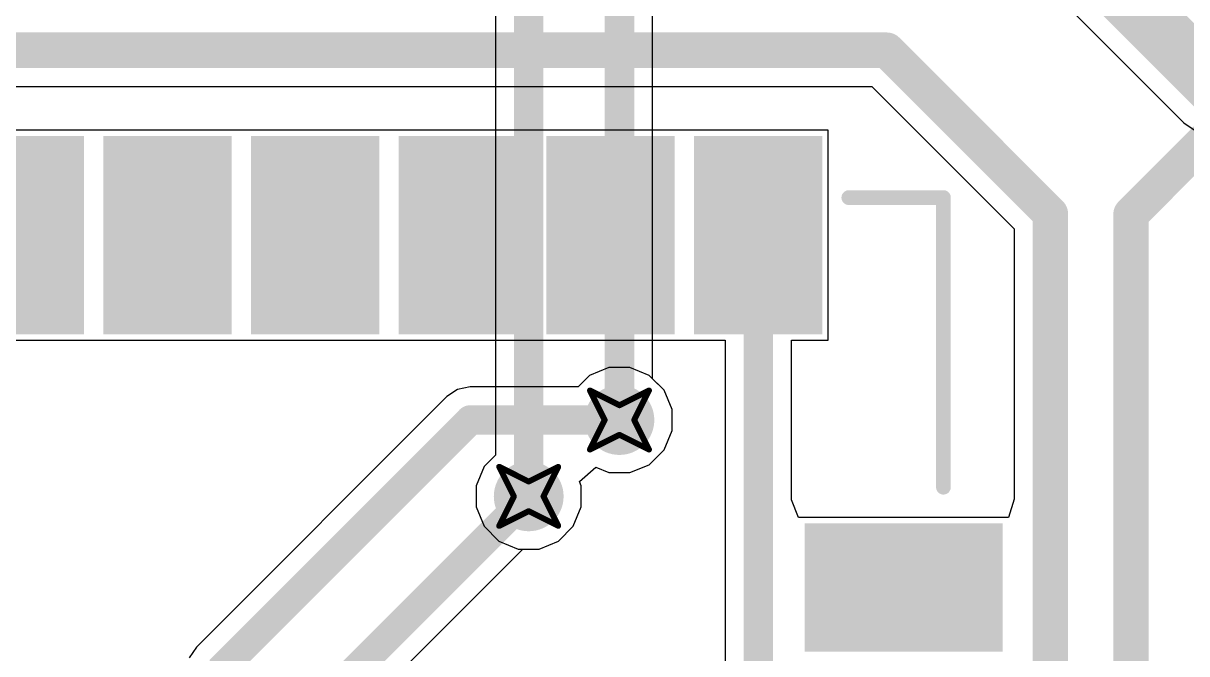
# Model space of a CAD drawing. Header units: inches. Extents: x -5 to 247, y -53 to 67.
# Drawn here: x 16.04 to 26.05, y -14.2 to -8.79 of the extents above; entities that cross this region are included whole.
import ezdxf

# ---------------------------------------------------------------- set-up
doc = ezdxf.new("R2010")
doc.units = ezdxf.units.IN
for name, color, linetype in [('Bottom Layer', 5, 'Continuous'), ('Drill Drawing', 1, 'Continuous'), ('Top Layer', 1, 'Continuous'), ('Top Overlay', 2, 'Continuous'), ('Top Paste', 8, 'Continuous'), ('Top Solder', 216, 'Continuous'), ('Via Holes', 16, 'Continuous')]:
    doc.layers.add(name, color=color, linetype=linetype)

# ---------------------------------------------------------------- blocks, each defined once
blk = doc.blocks.new('38_SMD_M______72')
at = {"layer": 'Top Layer'}
for points in [[(8, -0.83), (9.5, -0.83), (9.5, -1.73), (8, -1.73)], [(8, -2.1), (9.5, -2.1), (9.5, -3), (8, -3)], [(8, -3.37), (9.5, -3.37), (9.5, -4.27), (8, -4.27)], [(8, -4.64), (9.5, -4.64), (9.5, -5.54), (8, -5.54)], [(8, -5.91), (9.5, -5.91), (9.5, -6.81), (8, -6.81)], [(8, -7.18), (9.5, -7.18), (9.5, -8.08), (8, -8.08)], [(5.27, -9.63), (5.27, -8.13), (6.17, -8.13), (6.17, -9.63)]]:
    blk.add_hatch(color=1, dxfattribs=at).paths.add_polyline_path(points)
at = {"layer": 'Top Paste'}
for points in [[(8, -0.83), (9.5, -0.83), (9.5, -1.73), (8, -1.73)], [(8, -2.1), (9.5, -2.1), (9.5, -3), (8, -3)], [(8, -3.37), (9.5, -3.37), (9.5, -4.27), (8, -4.27)], [(8, -4.64), (9.5, -4.64), (9.5, -5.54), (8, -5.54)], [(8, -5.91), (9.5, -5.91), (9.5, -6.81), (8, -6.81)], [(8, -7.18), (9.5, -7.18), (9.5, -8.08), (8, -8.08)], [(5.27, -9.63), (5.27, -8.13), (6.17, -8.13), (6.17, -9.63)]]:
    blk.add_hatch(color=8, dxfattribs=at).paths.add_polyline_path(points)
at = {"layer": 'Top Solder'}
for points in [[(7.898, -0.728), (9.602, -0.728), (9.602, -1.832), (7.898, -1.832)], [(7.898, -1.998), (9.602, -1.998), (9.602, -3.102), (7.898, -3.102)], [(7.898, -3.268), (9.602, -3.268), (9.602, -4.372), (7.898, -4.372)], [(7.898, -4.538), (9.602, -4.538), (9.602, -5.642), (7.898, -5.642)], [(7.898, -5.808), (9.602, -5.808), (9.602, -6.912), (7.898, -6.912)], [(7.898, -7.078), (9.602, -7.078), (9.602, -8.182), (7.898, -8.182)], [(5.168, -9.732), (5.168, -8.028), (6.272, -8.028), (6.272, -9.732)]]:
    blk.add_hatch(color=216, dxfattribs=at).paths.add_polyline_path(points)
at = {"layer": 'Top Overlay'}
for points in [[(9.072, -8.409, 0.127, 0.127, 0), (9.072, -9.222, 0.127, 0.127, 0)], [(6.583, -9.222, 0.127, 0.127, 0), (9.072, -9.222, 0.127, 0.127, 0)]]:
    blk.add_lwpolyline(points, format="xyseb", dxfattribs=at)
for points in [[(9.04, -8.409, 0.0635, 0.0635, 1), (9.104, -8.409, 0.0635, 0.0635, 1)], [(6.551, -9.222, 0.0635, 0.0635, 1), (6.614, -9.222, 0.0635, 0.0635, 1)], [(9.04, -9.222, 0.0635, 0.0635, 1), (9.104, -9.222, 0.0635, 0.0635, 1)], [(9.04, -9.222, 0.0635, 0.0635, 1), (9.104, -9.222, 0.0635, 0.0635, 1)]]:
    blk.add_lwpolyline(points, format="xyseb", close=True, dxfattribs=at)

msp = doc.modelspace()

# ---------------------------------------------------------------- hatches: boundary and pattern name
at = {"layer": 'Bottom Layer'}
h = msp.add_hatch(color=5, dxfattribs=at)
edge = h.paths.add_edge_path()
edge.add_arc((21.167, -12.196), 0.3, 0, 360)
h = msp.add_hatch(color=5, dxfattribs=at)
edge = h.paths.add_edge_path()
edge.add_arc((20.387, -12.852), 0.3, 0, 360)
at = {"layer": 'Top Layer'}
h = msp.add_hatch(color=1, dxfattribs=at)
edge = h.paths.add_edge_path()
edge.add_arc((21.167, -12.196), 0.3, 0, 360)
h = msp.add_hatch(color=1, dxfattribs=at)
edge = h.paths.add_edge_path()
edge.add_arc((20.387, -12.852), 0.3, 0, 360)
at = {"layer": 'Via Holes'}
h = msp.add_hatch(color=7, dxfattribs=at)
edge = h.paths.add_edge_path()
edge.add_arc((21.167, -12.196), 0.15, 0, 360)
h = msp.add_hatch(color=7, dxfattribs=at)
edge = h.paths.add_edge_path()
edge.add_arc((20.387, -12.852), 0.15, 0, 360)

# ---------------------------------------------------------------- linework, layer by layer
at = {"layer": 'Bottom Layer'}
for p, q in [((20.102, -4.729), (20.102, -12.497)), ((21.452, -11.841), (21.452, -4.891)), ((24.904, -8.525), (26.019, -9.64)), ((26.019, -9.64), (26.153, -9.73)), ((21.551, -11.94), (21.452, -11.841)), ((21.62, -12.106), (21.551, -11.94)), ((21.62, -12.286), (21.62, -12.106)), ((21.551, -12.452), (21.62, -12.286)), ((20.102, -12.497), (20.003, -12.596)), ((21.423, -12.58), (21.551, -12.452)), ((20.003, -12.596), (19.934, -12.762)), ((20.823, -12.724), (20.965, -12.602)), ((20.965, -12.602), (21.077, -12.648)), ((21.257, -12.648), (21.423, -12.58)), ((21.077, -12.648), (21.257, -12.648)), ((19.934, -12.762), (19.934, -12.942)), ((20.839, -12.762), (20.823, -12.724)), ((20.839, -12.942), (20.839, -12.762)), ((19.934, -12.942), (20.003, -13.109)), ((20.77, -13.109), (20.839, -12.942)), ((20.003, -13.109), (20.13, -13.236)), ((20.643, -13.236), (20.77, -13.109)), ((20.13, -13.236), (20.297, -13.305)), ((20.297, -13.305), (20.477, -13.305)), ((20.477, -13.305), (20.643, -13.236))]:
    msp.add_line(p, q, dxfattribs=at)
for points in [[(20.387, -12.852, 0.254, 0.254, 0), (20.387, -4.729, 0.254, 0.254, 0)], [(21.167, -12.196, 0.254, 0.254, 0), (21.167, -4.773, 0.254, 0.254, 0)], [(25.197, -8.232, 0.508, 0.508, 0), (26.312, -9.347, 0.508, 0.508, 0)]]:
    msp.add_lwpolyline(points, format="xyseb", dxfattribs=at)
for points in [[(21.104, -12.196, 0.127, 0.127, 1), (21.231, -12.196, 0.127, 0.127, 1)], [(20.323, -12.852, 0.127, 0.127, 1), (20.45, -12.852, 0.127, 0.127, 1)]]:
    msp.add_lwpolyline(points, format="xyseb", close=True, dxfattribs=at)
at = {"layer": 'Drill Drawing'}
for points in [[(20.913, -11.942, 0.0508, 0.0508, 0), (21.167, -12.069, 0.0508, 0.0508, 0)], [(20.913, -11.942, 0.0508, 0.0508, 0), (21.04, -12.196, 0.0508, 0.0508, 0)], [(21.167, -12.069, 0.0508, 0.0508, 0), (21.421, -11.942, 0.0508, 0.0508, 0)], [(21.294, -12.196, 0.0508, 0.0508, 0), (21.421, -11.942, 0.0508, 0.0508, 0)], [(20.913, -12.45, 0.0508, 0.0508, 0), (21.04, -12.196, 0.0508, 0.0508, 0)], [(21.294, -12.196, 0.0508, 0.0508, 0), (21.421, -12.45, 0.0508, 0.0508, 0)], [(20.913, -12.45, 0.0508, 0.0508, 0), (21.167, -12.323, 0.0508, 0.0508, 0)], [(21.167, -12.323, 0.0508, 0.0508, 0), (21.421, -12.45, 0.0508, 0.0508, 0)], [(20.133, -12.598, 0.0508, 0.0508, 0), (20.387, -12.725, 0.0508, 0.0508, 0)], [(20.133, -12.598, 0.0508, 0.0508, 0), (20.26, -12.852, 0.0508, 0.0508, 0)], [(20.387, -12.725, 0.0508, 0.0508, 0), (20.641, -12.598, 0.0508, 0.0508, 0)], [(20.514, -12.852, 0.0508, 0.0508, 0), (20.641, -12.598, 0.0508, 0.0508, 0)], [(20.133, -13.106, 0.0508, 0.0508, 0), (20.26, -12.852, 0.0508, 0.0508, 0)], [(20.514, -12.852, 0.0508, 0.0508, 0), (20.641, -13.106, 0.0508, 0.0508, 0)], [(20.133, -13.106, 0.0508, 0.0508, 0), (20.387, -12.979, 0.0508, 0.0508, 0)], [(20.387, -12.979, 0.0508, 0.0508, 0), (20.641, -13.106, 0.0508, 0.0508, 0)]]:
    msp.add_lwpolyline(points, format="xyseb", dxfattribs=at)
for points in [[(20.901, -11.942, 0.0254, 0.0254, 1), (20.926, -11.942, 0.0254, 0.0254, 1)], [(20.901, -11.942, 0.0254, 0.0254, 1), (20.926, -11.942, 0.0254, 0.0254, 1)], [(21.409, -11.942, 0.0254, 0.0254, 1), (21.434, -11.942, 0.0254, 0.0254, 1)], [(21.409, -11.942, 0.0254, 0.0254, 1), (21.434, -11.942, 0.0254, 0.0254, 1)], [(21.155, -12.069, 0.0254, 0.0254, 1), (21.18, -12.069, 0.0254, 0.0254, 1)], [(21.155, -12.069, 0.0254, 0.0254, 1), (21.18, -12.069, 0.0254, 0.0254, 1)], [(21.028, -12.196, 0.0254, 0.0254, 1), (21.053, -12.196, 0.0254, 0.0254, 1)], [(21.028, -12.196, 0.0254, 0.0254, 1), (21.053, -12.196, 0.0254, 0.0254, 1)], [(21.282, -12.196, 0.0254, 0.0254, 1), (21.307, -12.196, 0.0254, 0.0254, 1)], [(21.282, -12.196, 0.0254, 0.0254, 1), (21.307, -12.196, 0.0254, 0.0254, 1)], [(21.155, -12.323, 0.0254, 0.0254, 1), (21.18, -12.323, 0.0254, 0.0254, 1)], [(21.155, -12.323, 0.0254, 0.0254, 1), (21.18, -12.323, 0.0254, 0.0254, 1)], [(20.901, -12.45, 0.0254, 0.0254, 1), (20.926, -12.45, 0.0254, 0.0254, 1)], [(20.901, -12.45, 0.0254, 0.0254, 1), (20.926, -12.45, 0.0254, 0.0254, 1)], [(21.409, -12.45, 0.0254, 0.0254, 1), (21.434, -12.45, 0.0254, 0.0254, 1)], [(21.409, -12.45, 0.0254, 0.0254, 1), (21.434, -12.45, 0.0254, 0.0254, 1)], [(20.12, -12.598, 0.0254, 0.0254, 1), (20.145, -12.598, 0.0254, 0.0254, 1)], [(20.12, -12.598, 0.0254, 0.0254, 1), (20.145, -12.598, 0.0254, 0.0254, 1)], [(20.628, -12.598, 0.0254, 0.0254, 1), (20.653, -12.598, 0.0254, 0.0254, 1)], [(20.628, -12.598, 0.0254, 0.0254, 1), (20.653, -12.598, 0.0254, 0.0254, 1)], [(20.374, -12.725, 0.0254, 0.0254, 1), (20.399, -12.725, 0.0254, 0.0254, 1)], [(20.374, -12.725, 0.0254, 0.0254, 1), (20.399, -12.725, 0.0254, 0.0254, 1)], [(20.247, -12.852, 0.0254, 0.0254, 1), (20.272, -12.852, 0.0254, 0.0254, 1)], [(20.247, -12.852, 0.0254, 0.0254, 1), (20.272, -12.852, 0.0254, 0.0254, 1)], [(20.501, -12.852, 0.0254, 0.0254, 1), (20.526, -12.852, 0.0254, 0.0254, 1)], [(20.501, -12.852, 0.0254, 0.0254, 1), (20.526, -12.852, 0.0254, 0.0254, 1)], [(20.374, -12.979, 0.0254, 0.0254, 1), (20.399, -12.979, 0.0254, 0.0254, 1)], [(20.374, -12.979, 0.0254, 0.0254, 1), (20.399, -12.979, 0.0254, 0.0254, 1)], [(20.12, -13.106, 0.0254, 0.0254, 1), (20.145, -13.106, 0.0254, 0.0254, 1)], [(20.12, -13.106, 0.0254, 0.0254, 1), (20.145, -13.106, 0.0254, 0.0254, 1)], [(20.628, -13.106, 0.0254, 0.0254, 1), (20.653, -13.106, 0.0254, 0.0254, 1)], [(20.628, -13.106, 0.0254, 0.0254, 1), (20.653, -13.106, 0.0254, 0.0254, 1)]]:
    msp.add_lwpolyline(points, format="xyseb", close=True, dxfattribs=at)
at = {"layer": 'Top Layer'}
for p, q in [((13.525, -9.328), (23.338, -9.328)), ((23.338, -9.328), (24.562, -10.552)), ((16.5, -9.704), (15.521, -9.704)), ((16.678, -9.704), (16.5, -9.704)), ((16.791, -9.704), (16.678, -9.704)), ((17.77, -9.704), (16.791, -9.704)), ((17.883, -9.704), (17.77, -9.704)), ((18.061, -9.704), (17.883, -9.704)), ((19.056, -9.704), (18.061, -9.704)), ((19.218, -9.704), (19.056, -9.704)), ((19.331, -9.704), (19.218, -9.704)), ((20.31, -9.704), (19.331, -9.704)), ((20.423, -9.704), (20.31, -9.704)), ((20.601, -9.704), (20.423, -9.704)), ((21.58, -9.704), (20.601, -9.704)), ((21.758, -9.704), (21.58, -9.704)), ((21.871, -9.704), (21.758, -9.704)), ((22.963, -9.704), (21.871, -9.704)), ((22.963, -11.508), (22.963, -9.704)), ((24.562, -10.552), (24.562, -12.876)), ((15.521, -11.508), (16.5, -11.508)), ((16.5, -11.508), (16.613, -11.508)), ((16.613, -11.508), (16.791, -11.508)), ((16.791, -11.508), (17.77, -11.508)), ((17.77, -11.508), (17.948, -11.508)), ((17.948, -11.508), (18.061, -11.508)), ((18.061, -11.508), (19.04, -11.508)), ((19.04, -11.508), (19.153, -11.508)), ((19.153, -11.508), (19.315, -11.508)), ((19.315, -11.508), (20.31, -11.508)), ((20.31, -11.508), (20.488, -11.508)), ((20.488, -11.508), (20.601, -11.508)), ((20.601, -11.508), (21.58, -11.508)), ((21.58, -11.508), (21.693, -11.508)), ((21.693, -11.508), (21.871, -11.508)), ((21.871, -11.508), (22.076, -11.508)), ((22.076, -11.508), (22.076, -17.612)), ((22.646, -12.882), (22.646, -11.508)), ((22.646, -11.508), (22.963, -11.508)), ((21.077, -11.744), (20.911, -11.813)), ((21.257, -11.744), (21.077, -11.744)), ((21.423, -11.813), (21.257, -11.744)), ((20.911, -11.813), (20.812, -11.911)), ((21.551, -11.94), (21.423, -11.813)), ((19.682, -11.995), (17.529, -14.148)), ((19.775, -11.933), (19.682, -11.995)), ((19.682, -11.995), (19.682, -11.995)), ((19.884, -11.911), (19.775, -11.933)), ((20.812, -11.911), (19.884, -11.911)), ((19.884, -11.911), (19.884, -11.911)), ((21.62, -12.106), (21.551, -11.94)), ((21.62, -12.286), (21.62, -12.106)), ((21.551, -12.452), (21.62, -12.286)), ((21.423, -12.58), (21.551, -12.452)), ((20.823, -12.724), (20.965, -12.602)), ((20.965, -12.602), (21.077, -12.648)), ((21.257, -12.648), (21.423, -12.58)), ((21.077, -12.648), (21.257, -12.648)), ((20.839, -12.762), (20.823, -12.724)), ((20.839, -12.942), (20.839, -12.762)), ((22.708, -13.034), (22.646, -12.882)), ((24.562, -12.876), (24.513, -13.034)), ((20.77, -13.109), (20.839, -12.942)), ((22.823, -13.034), (22.708, -13.034)), ((24.384, -13.034), (22.823, -13.034)), ((24.513, -13.034), (24.384, -13.034)), ((20.643, -13.236), (20.77, -13.109)), ((18.725, -14.917), (20.337, -13.305)), ((20.337, -13.305), (20.477, -13.305)), ((20.477, -13.305), (20.643, -13.236)), ((17.529, -14.148), (17.467, -14.24))]:
    msp.add_line(p, q, dxfattribs=at)
for points in [[(13.145, -9.017, 0.305, 0.305, 0), (23.467, -9.017, 0.305, 0.305, 0)], [(23.467, -9.017, 0.305, 0.305, 0), (24.873, -10.424, 0.305, 0.305, 0)], [(25.566, -10.427, 0.305, 0.305, 0), (26.712, -9.281, 0.305, 0.305, 0)], [(24.873, -27.393, 0.305, 0.305, 0), (24.873, -10.424, 0.305, 0.305, 0)], [(25.566, -26.755, 0.305, 0.305, 0), (25.566, -10.427, 0.305, 0.305, 0)], [(22.361, -17.966, 0.254, 0.254, 0), (22.361, -10.606, 0.254, 0.254, 0)], [(17.731, -14.349, 0.254, 0.254, 0), (19.884, -12.196, 0.254, 0.254, 0)], [(19.884, -12.196, 0.254, 0.254, 0), (21.167, -12.196, 0.254, 0.254, 0)], [(18.44, -14.799, 0.254, 0.254, 0), (20.387, -12.852, 0.254, 0.254, 0)]]:
    msp.add_lwpolyline(points, format="xyseb", dxfattribs=at)
for points in [[(23.39, -9.017, 0.152, 0.152, 1), (23.543, -9.017, 0.152, 0.152, 1)], [(23.39, -9.017, 0.152, 0.152, 1), (23.543, -9.017, 0.152, 0.152, 1)], [(24.797, -10.424, 0.152, 0.152, 1), (24.949, -10.424, 0.152, 0.152, 1)], [(24.797, -10.424, 0.152, 0.152, 1), (24.949, -10.424, 0.152, 0.152, 1)], [(25.49, -10.427, 0.152, 0.152, 1), (25.642, -10.427, 0.152, 0.152, 1)], [(25.49, -10.427, 0.152, 0.152, 1), (25.642, -10.427, 0.152, 0.152, 1)], [(22.297, -10.606, 0.127, 0.127, 1), (22.424, -10.606, 0.127, 0.127, 1)], [(19.82, -12.196, 0.127, 0.127, 1), (19.947, -12.196, 0.127, 0.127, 1)], [(19.82, -12.196, 0.127, 0.127, 1), (19.947, -12.196, 0.127, 0.127, 1)], [(21.104, -12.196, 0.127, 0.127, 1), (21.231, -12.196, 0.127, 0.127, 1)], [(20.323, -12.852, 0.127, 0.127, 1), (20.45, -12.852, 0.127, 0.127, 1)]]:
    msp.add_lwpolyline(points, format="xyseb", close=True, dxfattribs=at)

# ---------------------------------------------------------------- block references
at = {"rotation": 90}
msp.add_blockref('38_SMD_M______72', (14.731, -19.356), dxfattribs=at)

doc.saveas('drawing.dxf')
